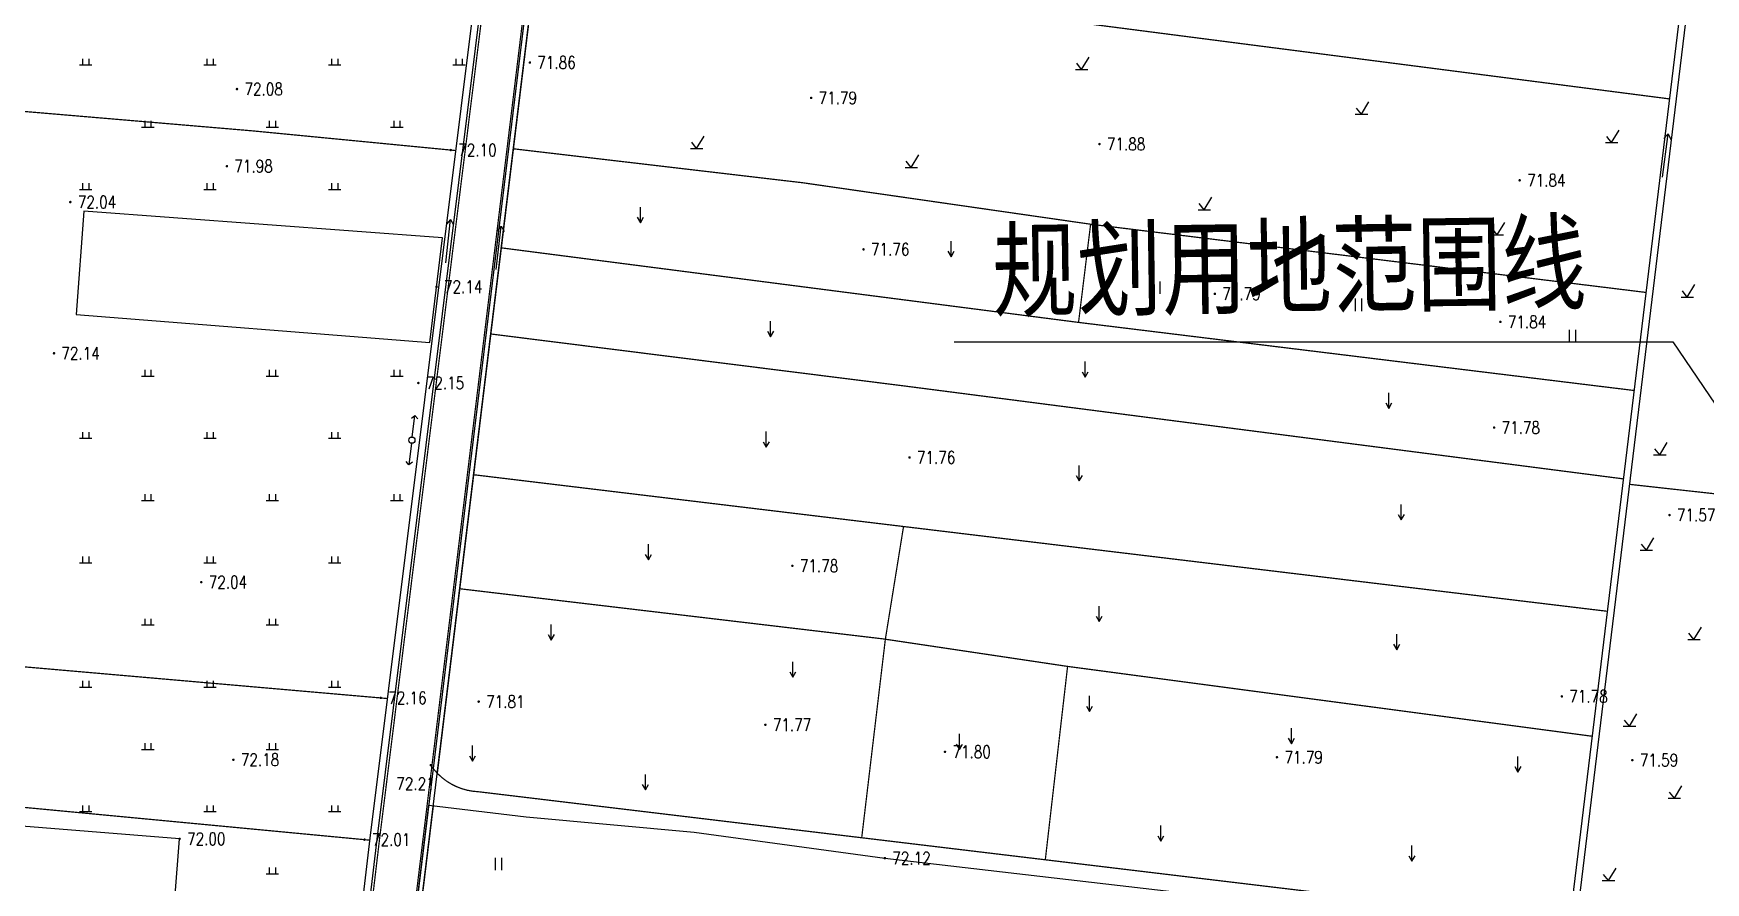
# Model space of a CAD drawing. Extents: x 10519 to 17598, y -625 to 2857.
# Drawn here: x 13589.3 to 13723.7, y 500.6 to 568.8 of the extents above; entities that cross this region are included whole.
import ezdxf
from ezdxf.enums import TextEntityAlignment as Align

# ---------------------------------------------------------------- set-up
doc = ezdxf.new("R2010")
doc.units = 0
doc.header["$MEASUREMENT"] = 0
doc.layers.get('0').update_dxf_attribs({"linetype": 'CONTINUOUS'})
for name, color, linetype in [('000道路名称', 6, 'CONTINUOUS'), ('ASSIST', 252, 'CONTINUOUS'), ('DIM_COOR', 3, 'CONTINUOUS'), ('GCD', 224, 'CONTINUOUS')]:
    doc.layers.add(name, color=color, linetype=linetype)
doc.styles.add('HZ', font='txt8.shx', dxfattribs={"width": 0.8, "bigfont": 'hz.shx'})
doc.styles.add('黑体', font='SIMHEI.TTF', dxfattribs={"width": 0.8})

# ---------------------------------------------------------------- blocks, each defined once
blk = doc.blocks.new('gc086')
for p, q in [((0, 0), (7, 0)), ((7, 0), (6.18, 0.57)), ((7, 0), (6.18, -0.57))]:
    blk.add_line(p, q)
blk = doc.blocks.new('gc013b')
at = {"linetype": 'Continuous'}
blk.add_line((0.5, 0), (4, 0), dxfattribs=at)
at = {"linetype": 'Continuous', "flags": 128}
blk.add_lwpolyline([(3.5, 0.5), (4, 0), (3.5, -0.5)], dxfattribs=at)
blk = doc.blocks.new('gc170')
at = {"linetype": 'Continuous'}
blk.add_circle((0, 0), 0.5, dxfattribs=at)
blk = doc.blocks.new('gc119')
for p, q in [((-1, 0), (1, 0)), ((-0.5, 1), (-0.5, 0)), ((0.5, 1), (0.5, 0))]:
    blk.add_line(p, q)
blk = doc.blocks.new('gc123')
for p, q in [((-1, 0), (1, 0)), ((0, 0), (-0.8, 1)), ((0, 0), (1.2, 2))]:
    blk.add_line(p, q)
blk = doc.blocks.new('gc121')
for p, q in [((-0.5, -1), (-0.5, 1)), ((0.5, -1), (0.5, 1))]:
    blk.add_line(p, q)
blk = doc.blocks.new('gc120')
for p, q in [((-0.5, 0.87), (0, 0)), ((0, 0), (0, 2.5)), ((0, 0), (0.5, 0.87))]:
    blk.add_line(p, q)
blk = doc.blocks.new('GC200')
at = {"linetype": 'Continuous', "const_width": 0.2, "flags": 128}
blk.add_lwpolyline([(-0.1, 0, 1), (0.1, 0, 1)], format="xyb", close=True, dxfattribs=at)

msp = doc.modelspace()

# ---------------------------------------------------------------- linework, layer by layer
at = {"layer": 'ASSIST', "color": 252, "const_width": 0.1, "flags": 128}
for points in [[(13725.61, 992.24), (13701.61, 984.39), (13683.69, 978.3), (13678.11, 976.72), (13675.23, 953.36), (13670.29, 915.08), (13667.35, 889.4), (13664.34, 861.79), (13656.07, 793.43), (13655.55, 788.96), (13649.73, 743.07), (13608.76, 406.44)], [(13651.82, 759.57), (13649.73, 743.07), (13608.76, 406.44)], [(13717.07, 533.03), (13659.03, 540.53), (13626.1, 544.67)], [(13714.56, 512.35), (13672.43, 517.96), (13657.62, 520.17), (13623.6, 524.2)]]:
    msp.add_lwpolyline(points, dxfattribs=at)
at = {"layer": 'ASSIST', "color": 252, "flags": 128}
for points, elevation in [([(13661.15, 869.22), (13644.11, 726.35), (13629.56, 609.85), (13616.37, 504.15), (13607.51, 428.68), (13594.68, 323.42)], 72.3), ([(13595.28, 323.4), (13608.09, 429.12), (13616.97, 504.09), (13630.12, 609.84), (13644.68, 726.26), (13652.3, 790.39), (13652.35, 790.84), (13661.65, 869.15)], 71.62), ([(13648.07, 759.57), (13644.11, 726.35), (13629.56, 609.85), (13616.37, 504.15), (13607.51, 428.68), (13595.46, 329.78)], 72.3), ([(13595.46, 324.88), (13608.09, 429.12), (13616.97, 504.09), (13630.12, 609.84), (13644.68, 726.26), (13648.64, 759.57)], 71.62), ([(13740.66, 726.53), (13738.75, 710.79), (13737.37, 698.88), (13734.51, 674.12), (13731.95, 652.64), (13723.16, 578.82), (13713.29, 497.3)], 71.91), ([(13724.74, 596.62), (13722.61, 578.67), (13712.75, 497.37)], 71.91)]:
    msp.add_lwpolyline(points, dxfattribs=dict(at, elevation=elevation))
at = {"layer": 'ASSIST', "color": 252, "const_width": 0.1, "flags": 128}
for points, elevation in [([(13595.46, 323.37), (13608.27, 429.1), (13617.15, 504.06), (13630.3, 609.81), (13644.86, 726.23), (13652.48, 790.37), (13652.53, 790.81), (13661.83, 869.12)], 143.35), ([(13595.46, 323.37), (13608.27, 429.1), (13617.15, 504.06), (13630.3, 609.81), (13644.86, 726.23), (13648.82, 759.57)], 143.35), ([(13720.78, 563.56), (13653.02, 572.31), (13629.77, 574.83)], 71.9), ([(13623.26, 559.41), (13606.96, 560.99), (13584.96, 562.86), (13569.72, 563.48), (13552.03, 562.29), (13542.79, 563.57)], 72.1), ([(13718.89, 548.01), (13674.28, 553.49), (13651.16, 556.82), (13627.91, 559.55)], 71.87), ([(13674.28, 553.49), (13673.31, 545.6)], 71.87), ([(13626.94, 551.59), (13673.31, 545.6), (13717.94, 540.13)], 71.92), ([(13715.78, 522.39), (13624.72, 533.36)], 71.89), ([(13717.57, 532.59), (13730.57, 531.15)], 71.56), ([(13659.25, 529.2), (13657.79, 520.15)], 71.92), ([(13558.53, 520.78), (13559.56, 520.46), (13617.77, 515.38)], 72.11), ([(13657.79, 520.15), (13655.89, 504.19)], 71.92), ([(13670.64, 502.42), (13672.43, 517.96)], 71.85), ([(13616.35, 504), (13550.65, 510.23)], 72.01)]:
    msp.add_lwpolyline(points, dxfattribs=dict(at, elevation=elevation))
at = {"layer": 'ASSIST', "color": 252, "flags": 128}
for points in [[(13718.09, 815.74), (13716.12, 814.54, -0.049479), (13707.07, 807.84), (13693.17, 802.59, 0.02517), (13688.9, 800.83, -0.05814), (13680.36, 797.31, -0.055515), (13662.67, 792.17, 0.028374), (13656.1, 790.46), (13655.74, 790.46), (13649.82, 743.08), (13608.89, 406.45)], [(13609.53, 408.68), (13650.19, 742.5), (13656.05, 789.94), (13656.24, 790.02, -0.028374), (13662.81, 791.73, 0.055515), (13680.5, 796.87, 0.05814), (13689.04, 800.39, -0.02517), (13693.31, 802.15), (13707.21, 807.4, 0.049479), (13716.26, 814.11), (13718.23, 815.31)], [(13621.12, 506.8), (13628.92, 505.87), (13642.43, 504.63), (13657.75, 502.55), (13683.81, 499.53), (13712.78, 496.18), (13725.27, 494.52, -0.089935), (13726.6, 494.28, -0.089935)]]:
    msp.add_lwpolyline(points, format="xyb", dxfattribs=at)
at = {"layer": 'ASSIST', "color": 252}
for points in [[(13651.89, 759.57), (13649.82, 743.08), (13621.45, 509.77)], [(13621.8, 509.37), (13633.8, 607.87)], [(13621.09, 506.8), (13608.89, 406.45)], [(13609.53, 408.68), (13621.48, 506.76)]]:
    msp.add_lwpolyline(points, dxfattribs=at)
at = {"layer": 'ASSIST', "color": 252, "const_width": 0.1, "elevation": 72.21, "flags": 128}
msp.add_lwpolyline([(13621.27, 510.02, 0.237855), (13625.1, 507.89), (13726.97, 495.66, 0.331818), (13728.7, 496.51, -0.011136), (13728.33, 512.96, -0.015672), (13730.64, 531.62), (13734.1, 548.34, -0.085682), (13742.98, 570.52, 0.08694)], format="xyb", dxfattribs=at)
at = {"layer": 'ASSIST', "color": 252, "flags": 128}
msp.add_lwpolyline([(13622.2, 552.4), (13593.4, 554.54), (13592.79, 546.24), (13621.18, 543.99)], close=True, dxfattribs=at)
at = {"layer": 'ASSIST', "color": 252, "elevation": 71.92, "flags": 128}
msp.add_lwpolyline([(13534.64, 477.23), (13598.6, 471.92), (13601.09, 504.1), (13537.35, 509.22)], close=True, dxfattribs=at)
at = {"layer": 'DIM_COOR', "linetype": 'ByBlock'}
msp.add_lwpolyline([(13663.32, 544.05), (13721.06, 544.05), (13774.47, 465.36)], dxfattribs=at)

# ---------------------------------------------------------------- block references
at = {"layer": 'ASSIST', "color": 252}
ref = msp.add_blockref('GC200', (13629.23, 566.48, 71.86), dxfattribs=dict(at, xscale=0.5, yscale=0.5, zscale=0.5))
ref.add_attrib('height', '71.86', dxfattribs={"layer": 'GCD', "linetype": 'Continuous', "height": 1, "style": 'HZ', "width": 0.8}).set_placement((13629.83, 566.48, 71.86), align=Align.MIDDLE_LEFT)
at = {"layer": 'ASSIST', "color": 252, "xscale": 0.5, "yscale": 0.5}
for name, p in [('gc123', (13673.56, 565.92)), ('gc119', (13593.54, 566.29)), ('gc119', (13603.54, 566.29)), ('gc119', (13613.54, 566.29)), ('gc119', (13623.54, 566.29)), ('gc123', (13696.04, 562.32)), ('gc119', (13598.54, 561.29)), ('gc119', (13608.54, 561.29)), ('gc119', (13618.54, 561.29)), ('gc123', (13642.63, 559.57)), ('gc123', (13716.14, 560.05)), ('gc123', (13659.87, 558.06)), ('gc119', (13593.54, 556.29)), ('gc119', (13603.54, 556.29)), ('gc119', (13613.54, 556.29)), ('gc120', (13638.11, 553.61)), ('gc123', (13683.41, 554.65)), ('gc123', (13706.95, 552.64)), ('gc120', (13663.07, 550.88)), ('gc121', (13679.63, 548.4)), ('gc123', (13722.22, 547.64)), ('gc121', (13695.82, 547.01)), ('gc120', (13648.57, 544.45)), ('gc121', (13713, 544.51)), ('gc119', (13598.54, 541.29)), ('gc119', (13608.54, 541.29)), ('gc119', (13618.54, 541.29)), ('gc120', (13673.84, 541.2)), ('gc120', (13698.24, 538.69)), ('gc119', (13593.54, 536.29)), ('gc119', (13603.54, 536.29)), ('gc119', (13613.54, 536.29)), ('gc170', (13619.75, 536.14)), ('gc120', (13648.22, 535.58)), ('gc123', (13720.01, 534.95)), ('gc120', (13673.37, 532.86)), ('gc119', (13598.54, 531.29)), ('gc119', (13608.54, 531.29)), ('gc119', (13618.54, 531.29)), ('gc120', (13699.24, 529.73)), ('gc123', (13718.93, 527.29)), ('gc119', (13593.54, 526.29)), ('gc119', (13603.54, 526.29)), ('gc119', (13613.54, 526.29)), ('gc120', (13638.75, 526.53)), ('gc120', (13674.97, 521.56)), ('gc119', (13598.54, 521.29)), ('gc119', (13608.54, 521.29)), ('gc120', (13630.95, 520.08)), ('gc120', (13698.87, 519.3)), ('gc123', (13722.75, 520.12)), ('gc120', (13650.36, 517.09)), ('gc119', (13593.54, 516.29)), ('gc119', (13603.54, 516.29)), ('gc119', (13613.54, 516.29)), ('gc120', (13674.19, 514.34)), ('gc123', (13717.57, 513.15)), ('gc120', (13663.74, 511.28)), ('gc120', (13690.41, 511.75)), ('gc119', (13598.54, 511.29)), ('gc119', (13608.54, 511.29)), ('gc120', (13624.62, 510.35)), ('gc120', (13708.61, 509.47)), ('gc120', (13638.51, 508.03)), ('gc123', (13721.18, 507.36)), ('gc119', (13593.54, 506.29)), ('gc119', (13603.54, 506.29)), ('gc119', (13613.54, 506.29)), ('gc120', (13679.92, 503.92)), ('gc121', (13626.72, 502.08)), ('gc120', (13700.1, 502.31)), ('gc119', (13608.54, 501.29)), ('gc123', (13715.89, 500.75))]:
    msp.add_blockref(name, p, dxfattribs=at)
at = {"layer": 'ASSIST', "color": 252}
ref = msp.add_blockref('GC200', (13605.7, 564.35, 72.08), dxfattribs=dict(at, xscale=0.5, yscale=0.5, zscale=0.5))
ref.add_attrib('height', '72.08', dxfattribs={"layer": 'GCD', "linetype": 'Continuous', "height": 1, "style": 'HZ', "width": 0.8}).set_placement((13606.3, 564.35, 72.08), align=Align.MIDDLE_LEFT)
ref = msp.add_blockref('GC200', (13651.83, 563.64, 71.79), dxfattribs=dict(at, xscale=0.5, yscale=0.5, zscale=0.5))
ref.add_attrib('height', '71.79', dxfattribs={"layer": 'GCD', "linetype": 'Continuous', "height": 1, "style": 'HZ', "width": 0.8}).set_placement((13652.43, 563.64, 71.79), align=Align.MIDDLE_LEFT)
ref = msp.add_blockref('GC200', (13674.99, 559.93, 71.88), dxfattribs=dict(at, xscale=0.5, yscale=0.5, zscale=0.5))
ref.add_attrib('height', '71.88', dxfattribs={"layer": 'GCD', "linetype": 'Continuous', "height": 1, "style": 'HZ', "width": 0.8}).set_placement((13675.59, 559.93, 71.88), align=Align.MIDDLE_LEFT)
for p, xscale, yscale, zscale, rotation in [((13720.22, 557.28), 0.4999999999999997, 0.4999999999999997, 0.4999999999999997, 82.57031182864873), ((13622.49, 550.4), 0.5000000000714835, 0.5, 0.5, 83.92389138019033), ((13626.51, 549.86), 0.5000000000832338, 0.5, 0.5, 83.06859109873923)]:
    msp.add_blockref('gc086', p, dxfattribs=dict(at, xscale=xscale, yscale=yscale, zscale=zscale, rotation=rotation))
ref = msp.add_blockref('GC200', (13622.88, 559.45, 72.1), dxfattribs=dict(at, xscale=0.5, yscale=0.5, zscale=0.5))
ref.add_attrib('height', '72.10', dxfattribs={"layer": 'GCD', "linetype": 'Continuous', "height": 1, "style": 'HZ', "width": 0.8}).set_placement((13623.48, 559.45, 72.1), align=Align.MIDDLE_LEFT)
ref = msp.add_blockref('GC200', (13604.89, 558.15, 71.97), dxfattribs=dict(at, xscale=0.5, yscale=0.5, zscale=0.5))
ref.add_attrib('height', '71.98', dxfattribs={"layer": 'GCD', "linetype": 'Continuous', "height": 1, "style": 'HZ', "width": 0.8}).set_placement((13605.49, 558.15, 71.97), align=Align.MIDDLE_LEFT)
ref = msp.add_blockref('GC200', (13708.75, 557.02, 71.84), dxfattribs=dict(at, xscale=0.5, yscale=0.5, zscale=0.5))
ref.add_attrib('height', '71.84', dxfattribs={"layer": 'GCD', "linetype": 'Continuous', "height": 1, "style": 'HZ', "width": 0.8}).set_placement((13709.35, 557.02, 71.84), align=Align.MIDDLE_LEFT)
ref = msp.add_blockref('GC200', (13592.31, 555.27, 72.04), dxfattribs=dict(at, xscale=0.5, yscale=0.5, zscale=0.5))
ref.add_attrib('height', '72.04', dxfattribs={"layer": 'GCD', "linetype": 'Continuous', "height": 1, "style": 'HZ', "width": 0.8}).set_placement((13592.91, 555.27, 72.04), align=Align.MIDDLE_LEFT)
ref = msp.add_blockref('GC200', (13656.04, 551.47, 71.76), dxfattribs=dict(at, xscale=0.5, yscale=0.5, zscale=0.5))
ref.add_attrib('height', '71.76', dxfattribs={"layer": 'GCD', "linetype": 'Continuous', "height": 1, "style": 'HZ', "width": 0.8}).set_placement((13656.64, 551.47, 71.76), align=Align.MIDDLE_LEFT)
ref = msp.add_blockref('GC200', (13621.73, 548.46, 72.14), dxfattribs=dict(at, xscale=0.5, yscale=0.5, zscale=0.5))
ref.add_attrib('height', '72.14', dxfattribs={"layer": 'GCD', "linetype": 'Continuous', "height": 1, "style": 'HZ', "width": 0.8}).set_placement((13622.33, 548.46, 72.14), align=Align.MIDDLE_LEFT)
ref = msp.add_blockref('GC200', (13684.26, 547.9, 71.78), dxfattribs=dict(at, xscale=0.5, yscale=0.5, zscale=0.5))
ref.add_attrib('height', '71.79', dxfattribs={"layer": 'GCD', "linetype": 'Continuous', "height": 1, "style": 'HZ', "width": 0.8}).set_placement((13684.86, 547.9, 71.78), align=Align.MIDDLE_LEFT)
ref = msp.add_blockref('GC200', (13707.2, 545.64, 71.84), dxfattribs=dict(at, xscale=0.5, yscale=0.5, zscale=0.5))
ref.add_attrib('height', '71.84', dxfattribs={"layer": 'GCD', "linetype": 'Continuous', "height": 1, "style": 'HZ', "width": 0.8}).set_placement((13707.8, 545.64, 71.84), align=Align.MIDDLE_LEFT)
ref = msp.add_blockref('GC200', (13591, 543.12, 72.14), dxfattribs=dict(at, xscale=0.5, yscale=0.5, zscale=0.5))
ref.add_attrib('height', '72.14', dxfattribs={"layer": 'GCD', "linetype": 'Continuous', "height": 1, "style": 'HZ', "width": 0.8}).set_placement((13591.59, 543.12, 72.14), align=Align.MIDDLE_LEFT)
ref = msp.add_blockref('GC200', (13620.27, 540.73, 72.15), dxfattribs=dict(at, xscale=0.5, yscale=0.5, zscale=0.5))
ref.add_attrib('height', '72.15', dxfattribs={"layer": 'GCD', "linetype": 'Continuous', "height": 1, "style": 'HZ', "width": 0.8}).set_placement((13620.87, 540.73, 72.15), align=Align.MIDDLE_LEFT)
at = {"layer": 'ASSIST', "color": 252, "xscale": 0.5, "yscale": 0.5}
for rotation in [82.81164098799475, 263.1975730788449]:
    msp.add_blockref('gc013b', (13619.75, 536.14), dxfattribs=dict(at, rotation=rotation))
at = {"layer": 'ASSIST', "color": 252}
ref = msp.add_blockref('GC200', (13706.7, 537.15, 71.78), dxfattribs=dict(at, xscale=0.5, yscale=0.5, zscale=0.5))
ref.add_attrib('height', '71.78', dxfattribs={"layer": 'GCD', "linetype": 'Continuous', "height": 1, "style": 'HZ', "width": 0.8}).set_placement((13707.3, 537.15, 71.78), align=Align.MIDDLE_LEFT)
ref = msp.add_blockref('GC200', (13659.73, 534.75, 71.76), dxfattribs=dict(at, xscale=0.5, yscale=0.5, zscale=0.5))
ref.add_attrib('height', '71.76', dxfattribs={"layer": 'GCD', "linetype": 'Continuous', "height": 1, "style": 'HZ', "width": 0.8}).set_placement((13660.33, 534.75, 71.76), align=Align.MIDDLE_LEFT)
ref = msp.add_blockref('GC200', (13720.79, 530.12, 71.57), dxfattribs=dict(at, xscale=0.5, yscale=0.5, zscale=0.5))
ref.add_attrib('height', '71.57', dxfattribs={"layer": 'GCD', "linetype": 'Continuous', "height": 1, "style": 'HZ', "width": 0.8}).set_placement((13721.39, 530.12, 71.57), align=Align.MIDDLE_LEFT)
ref = msp.add_blockref('GC200', (13650.32, 526.04, 71.78), dxfattribs=dict(at, xscale=0.5, yscale=0.5, zscale=0.5))
ref.add_attrib('height', '71.78', dxfattribs={"layer": 'GCD', "linetype": 'Continuous', "height": 1, "style": 'HZ', "width": 0.8}).set_placement((13650.92, 526.04, 71.78), align=Align.MIDDLE_LEFT)
ref = msp.add_blockref('GC200', (13602.83, 524.73, 72.04), dxfattribs=dict(at, xscale=0.5, yscale=0.5, zscale=0.5))
ref.add_attrib('height', '72.04', dxfattribs={"layer": 'GCD', "linetype": 'Continuous', "height": 1, "style": 'HZ', "width": 0.8}).set_placement((13603.43, 524.73, 72.04), align=Align.MIDDLE_LEFT)
ref = msp.add_blockref('GC200', (13617.25, 515.43, 72.16), dxfattribs=dict(at, xscale=0.5, yscale=0.5, zscale=0.5))
ref.add_attrib('height', '72.16', dxfattribs={"layer": 'GCD', "linetype": 'Continuous', "height": 1, "style": 'HZ', "width": 0.8}).set_placement((13617.85, 515.43, 72.16), align=Align.MIDDLE_LEFT)
ref = msp.add_blockref('GC200', (13712.14, 515.55, 71.78), dxfattribs=dict(at, xscale=0.5, yscale=0.5, zscale=0.5))
ref.add_attrib('height', '71.78', dxfattribs={"layer": 'GCD', "linetype": 'Continuous', "height": 1, "style": 'HZ', "width": 0.8}).set_placement((13712.74, 515.55, 71.78), align=Align.MIDDLE_LEFT)
ref = msp.add_blockref('GC200', (13625.12, 515.13, 71.81), dxfattribs=dict(at, xscale=0.5, yscale=0.5, zscale=0.5))
ref.add_attrib('height', '71.81', dxfattribs={"layer": 'GCD', "linetype": 'Continuous', "height": 1, "style": 'HZ', "width": 0.8}).set_placement((13625.72, 515.13, 71.81), align=Align.MIDDLE_LEFT)
ref = msp.add_blockref('GC200', (13648.15, 513.27, 71.77), dxfattribs=dict(at, xscale=0.5, yscale=0.5, zscale=0.5))
ref.add_attrib('height', '71.77', dxfattribs={"layer": 'GCD', "linetype": 'Continuous', "height": 1, "style": 'HZ', "width": 0.8}).set_placement((13648.75, 513.27, 71.77), align=Align.MIDDLE_LEFT)
ref = msp.add_blockref('GC200', (13605.41, 510.46, 72.17), dxfattribs=dict(at, xscale=0.5, yscale=0.5, zscale=0.5))
ref.add_attrib('height', '72.18', dxfattribs={"layer": 'GCD', "linetype": 'Continuous', "height": 1, "style": 'HZ', "width": 0.8}).set_placement((13606.01, 510.46, 72.17), align=Align.MIDDLE_LEFT)
ref = msp.add_blockref('GC200', (13662.58, 511.1, 71.8), dxfattribs=dict(at, xscale=0.5, yscale=0.5, zscale=0.5))
ref.add_attrib('height', '71.80', dxfattribs={"layer": 'GCD', "linetype": 'Continuous', "height": 1, "style": 'HZ', "width": 0.8}).set_placement((13663.18, 511.1, 71.8), align=Align.MIDDLE_LEFT)
ref = msp.add_blockref('GC200', (13689.25, 510.66, 71.79), dxfattribs=dict(at, xscale=0.5, yscale=0.5, zscale=0.5))
ref.add_attrib('height', '71.79', dxfattribs={"layer": 'GCD', "linetype": 'Continuous', "height": 1, "style": 'HZ', "width": 0.8}).set_placement((13689.85, 510.66, 71.79), align=Align.MIDDLE_LEFT)
ref = msp.add_blockref('GC200', (13717.8, 510.43, 71.58), dxfattribs=dict(at, xscale=0.5, yscale=0.5, zscale=0.5))
ref.add_attrib('height', '71.59', dxfattribs={"layer": 'GCD', "linetype": 'Continuous', "height": 1, "style": 'HZ', "width": 0.8}).set_placement((13718.4, 510.43, 71.58), align=Align.MIDDLE_LEFT)
ref = msp.add_blockref('GC200', (13621.27, 510.02, 72.21), dxfattribs=dict(at, xscale=0.5, yscale=0.5, zscale=0.5))
ref.add_attrib('height', '72.21', dxfattribs={"layer": 'GCD', "linetype": 'Continuous', "height": 1, "style": 'HZ', "width": 0.8}).set_placement((13618.5, 508.53, 72.21), align=Align.MIDDLE_LEFT)
ref = msp.add_blockref('GC200', (13601.09, 504.1, 72), dxfattribs=dict(at, xscale=0.5, yscale=0.5, zscale=0.5))
ref.add_attrib('height', '72.00', dxfattribs={"layer": 'GCD', "linetype": 'Continuous', "height": 1, "style": 'HZ', "width": 0.8}).set_placement((13601.69, 504.1, 72), align=Align.MIDDLE_LEFT)
ref = msp.add_blockref('GC200', (13615.95, 504.04, 72.01), dxfattribs=dict(at, xscale=0.5, yscale=0.5, zscale=0.5))
ref.add_attrib('height', '72.01', dxfattribs={"layer": 'GCD', "linetype": 'Continuous', "height": 1, "style": 'HZ', "width": 0.8}).set_placement((13616.55, 504.04, 72.01), align=Align.MIDDLE_LEFT)
ref = msp.add_blockref('GC200', (13657.75, 502.55, 72.12), dxfattribs=dict(at, xscale=0.5, yscale=0.5, zscale=0.5))
ref.add_attrib('height', '72.12', dxfattribs={"layer": 'GCD', "linetype": 'Continuous', "height": 1, "style": 'HZ', "width": 0.8}).set_placement((13658.35, 502.55, 72.12), align=Align.MIDDLE_LEFT)

# ---------------------------------------------------------------- texts
at = {"layer": '000道路名称', "color": 0, "style": '黑体', "width": 0.8}
msp.add_text('规划用地范围线', height=6.25, rotation=0.8095, dxfattribs=at).set_placement((13666.42, 546.65, 71.13))

doc.saveas('drawing.dxf')
